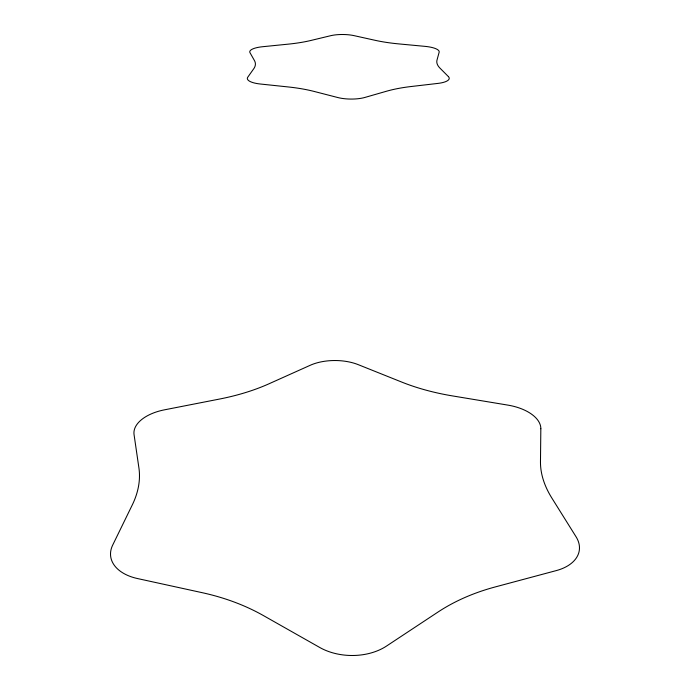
<?xml version="1.0" encoding="UTF-8"?>
<svg xmlns="http://www.w3.org/2000/svg" width="690" height="690" viewBox="0 0 690 690"><rect width="100%" height="100%" fill="white"/><g stroke="black" fill="none" stroke-linecap="round" stroke-linejoin="round"><path stroke-width="1.03" d="M448.345 76.547L440.039 68.198A77.616 22.235 2.7 0 1 437.029 59.978L439.151 52.224A18.725 5.27 1.5 0 0 424.971 46.359L399.036 43.927A70.164 18.509 1.4 0 1 375.006 40.287L354.099 35.647A18.181 4.994 0.6 0 0 330.726 35.69L311.112 40.417A70.544 18.682 -0.3 0 1 288.032 44.169L262.588 46.722A18.82 5.322 -0.4 0 0 249.978 52.681L254.386 60.461A78.462 22.71 -1.6 0 1 253.748 68.741L247.779 77.185A20.053 6.038 -0.5 0 0 260.38 84.016L288.23 86.949A86.733 28.221 -0.7 0 1 314.355 91.494L337.815 97.54A20.648 6.434 0.7 0 0 364.915 97.437L386.529 91.227A86.285 27.867 2.1 0 1 411.162 86.517L437.874 83.412A19.958 5.977 1.7 0 0 448.491 76.694M540.831 428.74L540.477 461.627A179.504 95.211 11.9 0 0 551.853 498.051L576.047 536.76A46.696 28.437 8.1 0 1 556.33 570.578L495.075 586.983A231.788 164.375 16.4 0 0 437.96 612.073L386.538 646.047A50.12 34.198 1.1 0 1 319.746 647.479L263.494 615.618A233.841 170.853 -14.4 0 0 202.274 592.701L137.543 578.556A47.213 29.152 -6.9 0 1 112.694 545.091L132.221 505.063A184.489 99.619 -11.4 0 0 138.906 467.872L134.058 434.631A40.796 22.002 -4.6 0 1 164.496 409.826L219.48 399.062A142.778 67.603 -3.5 0 0 268.945 383.812L310.284 365.26A37.7 19.355 0.4 0 1 358.265 364.665L401.77 382.088A141.036 66.456 4 0 0 452.597 395.931L507.9 405.116A40.322 21.58 5.4 0 1 540.831 428.74"/></g></svg>
